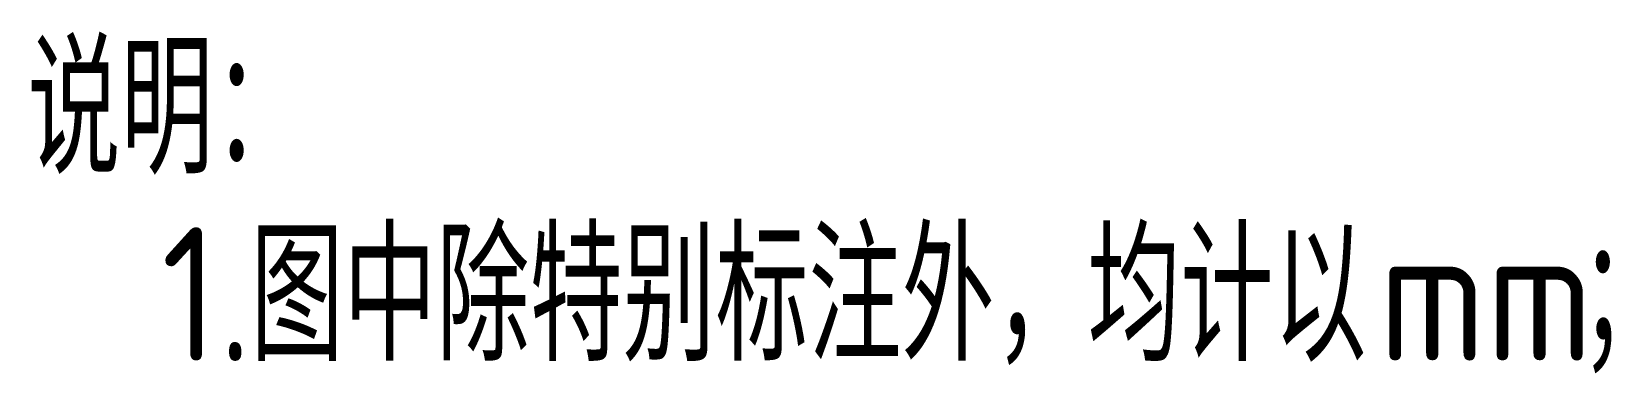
# Model space of a CAD drawing. Extents: x 833816 to 4746262, y -3629782 to -1973088.
# Drawn here: x 2186286 to 2208998, y -2310624 to -2305701 of the extents above; entities that cross this region are included whole.
import ezdxf

# ---------------------------------------------------------------- set-up
doc = ezdxf.new("R2010")
doc.units = 0
doc.header["$LTSCALE"] = 1000
doc.header["$MEASUREMENT"] = 0
doc.layers.add('PUB_TEXT', color=7, linetype='Continuous')
doc.styles.get("Standard").update_dxf_attribs({"font": 'gbenor.shx', "bigfont": 'gbcbig.shx'})

msp = doc.modelspace()

# ---------------------------------------------------------------- texts
at = {"layer": 'PUB_TEXT'}
for s, height, p in [('说明：', 1856.74, (2186225.4, -2307748.4)), ('图中除特别标注外，均计以', 1856.738, (2189433.7, -2310443.4)), ('1.', 1925, (2188150.4, -2310443.4)), ('；', 1856.7, (2208540.4, -2310443.4)), ('mm', 1925, (2205652.9, -2310443.4))]:
    msp.add_text(s, height=height, dxfattribs=at).set_placement(p)

doc.saveas('drawing.dxf')
